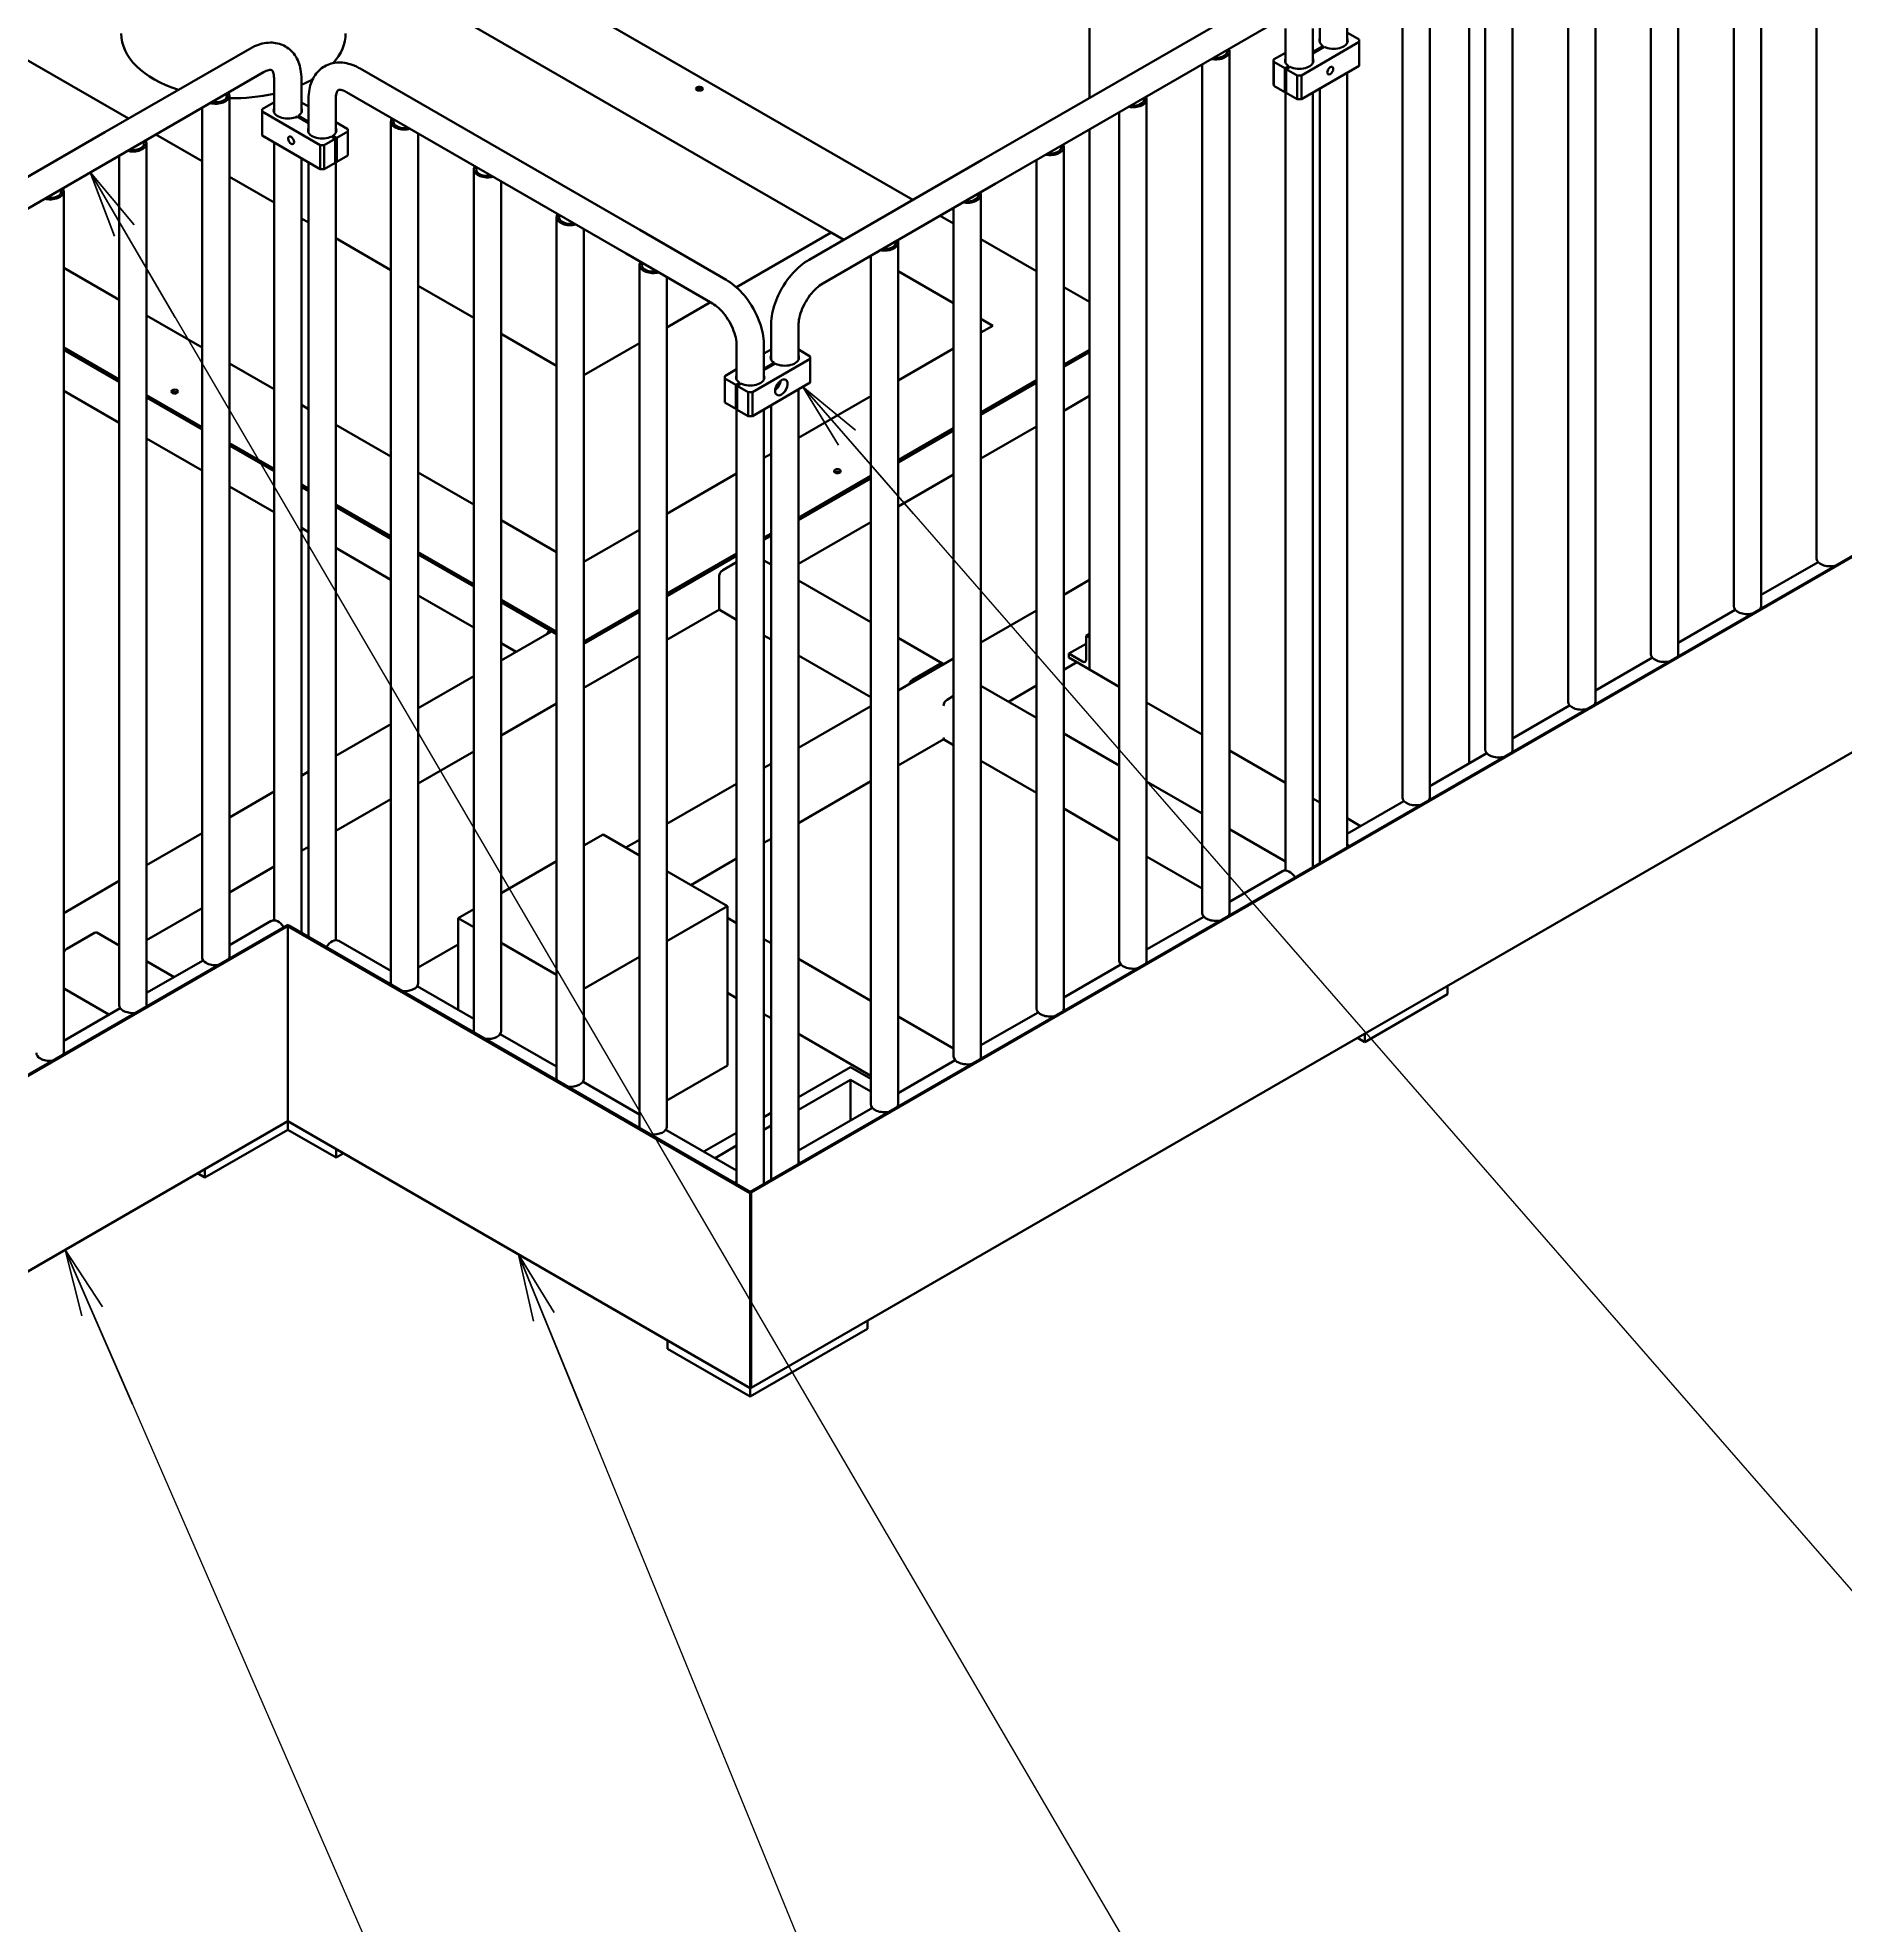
# Model space of a CAD drawing. Header units: millimetres. Extents: x -73083 to 81340, y -6859 to 6812.
# Drawn here: x -57707 to -55858, y -3440 to -1510 of the extents above; entities that cross this region are included whole.
import ezdxf

# ---------------------------------------------------------------- set-up
doc = ezdxf.new("R2010")
doc.units = ezdxf.units.MM
doc.layers.add('word_dim', color=253, linetype='Continuous')
doc.styles.get("Standard").update_dxf_attribs({"font": 'romans.shx', "bigfont": 'bigfont.shx'})
doc.dimstyles.new('STANDARD 1-23', dxfattribs={"dimscale": 23, "dimtxt": 3.5, "dimasz": 3, "dimexe": 1, "dimexo": 0, "dimgap": 1, "dimtad": 3, "dimdsep": 46, "dimtxsty": 'Standard', "dimblk1": 'OPEN', "dimblk2": 'OPEN', "dimsah": 1, "dimcen": 0, "dimclrd": 256, "dimclre": 256, "dimclrt": 3, "dimazin": 2, "dimtfac": 1, "dimtmove": 0, "dimatfit": 3, "dimldrblk": 'OPEN', "dimfxl": 0, "dimtolj": 1, "dimtzin": 0, "dimlwd": 13, "dimlwe": 13, "dimarcsym": 0})

# ---------------------------------------------------------------- blocks, each defined once
blk = doc.blocks.new('A$C7FC73B9A')
at = {"color": 7, "lineweight": 35}
for p, q in [((2876.8, 3568.9), (1827.4, 4174.8)), ((3802.5, 4071), (3802.5, 3201.7)), ((3057.8, 3673.4), (3057.8, 4052.1)), ((3745.6, 4035.4), (3745.6, 3152.7)), ((3717.6, 4022), (3717.6, 3152.7)), ((3660.8, 3986.4), (3660.8, 3103.7)), ((3632.8, 3973), (3632.8, 3103.7)), ((1568.6, 3943.8), (2073.5, 3652.2)), ((3547.9, 3924.1), (3547.9, 3054.8)), ((3575.9, 3937.4), (3575.9, 3054.8)), ((3491.1, 3888.4), (3491.1, 3005.8)), ((3463.1, 3875.1), (3463.1, 3005.8)), ((3378.2, 3826.1), (3378.2, 2956.8)), ((3406.2, 3839.4), (3406.2, 2956.8)), ((3446.7, 2991.6), (3446.7, 3827.6)), ((2793.3, 3535.5), (2295.9, 3822.7)), ((3233.7, 3774.9), (2947.3, 3609.6)), ((2961.3, 3585.3), (3247.7, 3750.7)), ((3293.8, 3729.9), (3293.8, 3764.9)), ((3321.8, 3729.9), (3321.8, 3764.9)), ((3258.5, 3709.7), (3258.5, 3744.4)), ((3334, 3730.9), (3274.8, 3696.5)), ((3286.5, 3709.1), (3286.5, 3744.4)), ((3334, 3730.9), (3334, 3706.4)), ((2197.7, 3723.9), (2049.2, 3638.2)), ((3173.2, 3707.7), (3173.2, 2838.4)), ((3201.2, 3721), (3201.2, 2838.4)), ((3246.4, 3712.7), (3246.4, 3688.3)), ((3246.5, 3685.8), (3246.5, 3710.3)), ((2211.7, 3699.7), (2063.2, 3613.9)), ((2222.6, 3658.5), (2222.6, 3693.4)), ((2250.6, 3658.5), (2250.6, 3693.4)), ((2310.7, 3703.5), (2597.1, 3538.2)), ((3257.8, 3679.3), (3257.8, 3703.8)), ((3259.2, 3703), (3259.2, 3678.5)), ((3270.6, 3696.5), (3270.6, 3672)), ((3274.8, 3672), (3334, 3706.4)), ((3274.8, 3672), (3274.8, 3696.5)), ((3321.8, 2905.8), (3321.8, 3699.3)), ((2176.8, 3675.6), (2176.8, 2793)), ((2257.9, 3638), (2257.9, 3673)), ((2285.9, 3638.1), (2285.9, 3673)), ((2296.7, 3679.3), (2583.1, 3513.9)), ((3116.3, 3672), (3116.3, 2789.4)), ((3258.5, 2881.9), (3258.5, 3679.7)), ((3286.5, 2885.4), (3286.5, 3678.8)), ((3293.8, 2889.6), (3293.8, 3683)), ((2148.8, 3663.3), (2148.8, 2793)), ((2210.4, 3634.9), (2210.4, 3659.4)), ((2269.8, 3625.1), (2210.4, 3659.4)), ((3088.3, 3658.7), (3088.3, 2789.4)), ((1762.9, 3472.8), (2049.2, 3638.2)), ((2101.5, 3636), (2148.8, 3608.8)), ((2210.4, 3634.9), (2269.8, 3600.6)), ((2285.3, 3607.1), (2285.3, 3631.6)), ((2286.8, 3632.5), (2286.8, 3608)), ((2298.1, 3639), (2298.1, 3614.5)), ((2342.3, 3649.1), (2342.3, 2766.4)), ((2370.3, 3636.8), (2370.3, 2766.4)), ((3057.8, 3087.8), (3057.8, 3641.1)), ((1776.9, 3448.6), (2063.2, 3613.9)), ((2063.9, 3614.3), (2063.9, 2744)), ((2091.9, 3626.6), (2091.9, 2744)), ((2222.6, 2830.9), (2222.6, 3627.9)), ((2250.6, 2818.2), (2250.6, 3611.7)), ((2269.8, 3625.1), (2269.8, 3600.6)), ((2274, 3600.6), (2274, 3625.1)), ((3031.5, 3623), (3031.5, 2740.4)), ((2176.8, 3592.6), (2222.6, 3566.2)), ((2257.9, 2813.9), (2257.9, 3607.5)), ((2285.9, 2810.5), (2285.9, 3608.4)), ((2427.2, 3600.1), (2427.2, 2717.4)), ((2770.5, 3507.5), (2947.3, 3609.6)), ((3003.5, 3609.7), (3003.5, 2740.4)), ((2007.1, 3577.6), (2007.1, 2695)), ((2455.2, 3587.8), (2455.2, 2717.4)), ((2784.5, 3483.3), (2961.3, 3585.3)), ((2946.6, 3574.1), (2946.6, 2691.4)), ((2918.6, 3560.7), (2918.6, 2691.4)), ((2512, 3551.1), (2512, 2668.5)), ((2540, 3538.8), (2540, 2668.5)), ((2685.5, 3487.1), (2597.1, 3538.2)), ((2793.3, 3535.5), (2696.1, 3479.4)), ((2285.9, 3529.6), (2342.3, 3497)), ((2861.7, 3525.1), (2861.7, 2642.4)), ((3003.5, 3495.8), (2946.6, 3528.6)), ((2007.1, 3499.5), (2063.9, 3466.7)), ((2671.5, 3462.9), (2583.1, 3513.9)), ((2596.9, 3502.1), (2596.9, 2619.5)), ((2833.8, 3511.7), (2833.7, 2642.4)), ((2918.6, 3463.1), (2861.7, 3496)), ((2370.3, 3480.9), (2427.2, 3448)), ((2624.9, 3489.8), (2624.9, 2619.5)), ((3057.8, 3464.4), (3031.5, 3479.6)), ((2669.5, 3464.1), (2624.9, 3438.3)), ((2091.9, 3450.5), (2148.8, 3417.7)), ((2731.7, 3405.4), (2731.7, 3440.3)), ((2759.7, 3405.3), (2759.7, 3440.3)), ((2007.1, 3417.9), (2063.9, 3385.1)), ((2455.2, 3431.9), (2512, 3399)), ((2596.9, 3422.1), (2540, 3389.3)), ((2696.3, 3384.9), (2696.3, 3419.9)), ((2724.3, 3384.9), (2724.3, 3419.9)), ((2007.1, 3415.4), (2063.9, 3382.6)), ((2176.8, 3401.5), (2222.6, 3375.1)), ((2771.8, 3406.3), (2712.5, 3372)), ((2771.8, 3406.3), (2771.8, 3381.8)), ((2918.6, 3416.8), (2861.7, 3384)), ((3057.8, 3415.5), (3031.5, 3400.3)), ((3057.8, 3413.1), (3031.5, 3397.9)), ((2684.2, 3361.4), (2684.2, 3385.9)), ((2695.5, 3354.9), (2695.5, 3379.4)), ((2712.5, 3347.5), (2771.8, 3381.8)), ((3003.5, 3384.2), (2946.6, 3351.3)), ((3003.5, 3381.7), (2946.6, 3348.9)), ((2007.1, 3373.5), (2063.9, 3340.7)), ((2091.9, 3368.9), (2148.8, 3336.1)), ((2091.9, 3366.4), (2148.8, 3333.6)), ((2696.9, 3378.5), (2696.9, 3354)), ((2708.2, 3372), (2708.2, 3347.5)), ((2712.5, 3347.5), (2712.5, 3372)), ((2759.7, 2581.2), (2759.7, 3374.8)), ((2833.7, 3367.8), (2759.7, 3325.1)), ((3031.5, 3352.9), (3057.8, 3368.1)), ((2696.3, 2560.8), (2696.3, 3355.3)), ((2710.3, 2552.7), (4089.2, 3348.8)), ((2711.4, 2552.1), (4090.2, 3348.2)), ((2724.3, 2560.8), (2724.3, 3354.4)), ((2731.7, 2565.1), (2731.7, 3358.6)), ((2091.9, 3324.5), (2148.8, 3291.7)), ((2285.9, 3338.5), (2342.3, 3306)), ((2918.6, 3335.2), (2861.7, 3302.3)), ((2918.6, 3332.7), (2861.7, 3299.9)), ((2946.6, 3303.9), (3003.5, 3336.7)), ((2176.8, 3319.9), (2222.6, 3293.5)), ((2176.8, 3317.5), (2222.6, 3291)), ((2370.3, 3289.8), (2427.2, 3257)), ((2696.3, 3288.5), (2624.9, 3247.2)), ((2833.7, 3286.2), (2759.7, 3243.4)), ((2833.7, 3283.7), (2759.7, 3241)), ((2861.7, 3254.9), (2918.6, 3287.8)), ((2176.8, 3275.5), (2222.6, 3249.1)), ((2285.9, 3256.9), (2342.3, 3224.3)), ((2285.9, 3254.4), (2342.3, 3221.9)), ((2455.2, 3240.8), (2512, 3208)), ((2596.9, 3231.1), (2540, 3198.2)), ((2759.7, 3196), (2833.7, 3238.8)), ((2285.9, 3212.5), (2342.3, 3179.9)), ((2370.3, 3208.1), (2427.2, 3175.3)), ((2370.3, 3205.7), (2427.2, 3172.9)), ((2696.3, 3206.8), (2624.9, 3165.6)), ((2696.3, 3204.4), (2624.9, 3163.1)), ((3745.6, 3164.2), (3804.1, 3198)), ((2678.5, 3183.5), (2678.5, 3150.8)), ((2759.7, 3179.2), (2833.7, 3136.4)), ((3057.8, 3179.6), (3031.5, 3164.4)), ((2370.3, 3163.8), (2427.2, 3131)), ((2455.2, 3159.2), (2512, 3126.3)), ((2455.2, 3156.7), (2512, 3123.9)), ((2596.9, 3149.4), (2540, 3116.6)), ((2624.9, 3118.2), (2678.8, 3149.3)), ((4090.2, 3148.2), (2711.4, 2352.1)), ((3003.5, 3148.2), (2946.6, 3115.4)), ((3660.8, 3115.2), (3719.2, 3149)), ((2596.9, 3147), (2540, 3114.2)), ((2455.2, 3097.1), (2506.8, 3126.9)), ((2861.7, 3120.2), (2907.3, 3093.9)), ((3054.2, 3114.3), (3036.6, 3104.1)), ((3054.2, 3122.5), (3054.2, 3098)), ((3057.8, 3120.5), (3057.8, 3087.8)), ((2540, 3069.2), (2596.9, 3102)), ((2759.7, 3102.3), (2833.7, 3059.5)), ((2918.6, 3099.2), (2861.7, 3066.4)), ((2904.8, 3093.7), (2876.5, 3077.3)), ((3036.6, 3100.1), (3057.8, 3087.8)), ((3575.9, 3066.2), (3634.4, 3100)), ((2370.3, 3048.1), (2427.2, 3080.9)), ((2946.6, 3071.2), (3003.5, 3038.4)), ((3003.5, 3071.4), (2974.9, 3054.9)), ((3088.3, 3070.2), (3057.8, 3087.8)), ((2455.2, 3020.2), (2512, 3053)), ((3173.2, 3021.2), (3116.3, 3054)), ((3491.1, 3017.2), (3549.5, 3051)), ((2285.9, 2999.3), (2342.3, 3031.9)), ((2833.7, 3050.3), (2759.7, 3007.5)), ((2908.6, 3016.6), (2861.7, 2989.6)), ((3031.5, 3022.2), (3088.3, 2989.4)), ((2370.3, 2971.2), (2427.2, 3004)), ((2946.6, 2994.4), (3003.5, 2961.5)), ((3258.5, 2971.9), (3201.2, 3005)), ((3406.2, 2968.3), (3464.7, 3002)), ((2833.7, 2973.4), (2759.7, 2930.6)), ((2176.8, 2936.3), (2222.6, 2962.8)), ((2285.9, 2922.5), (2342.3, 2955)), ((2696.3, 2970.9), (2624.9, 2929.7)), ((3116.3, 2973.2), (3173.2, 2940.4)), ((3031.5, 2945.4), (3088.3, 2912.5)), ((3321.8, 2919.5), (3379.8, 2953)), ((2091.9, 2887.3), (2148.8, 2920.1)), ((2559.6, 2918.9), (2540, 2907.6)), ((2559.6, 2918.9), (2596.9, 2897.4)), ((3201.2, 2924.3), (3258.5, 2891.2)), ((3116.3, 2896.4), (3173.2, 2863.6)), ((2176.8, 2859.4), (2222.6, 2885.9)), ((2512, 2891.4), (2455.2, 2858.6)), ((2624.9, 2881.2), (2686.9, 2845.4)), ((2696.3, 2894.1), (2649.5, 2867)), ((3201.2, 2849.9), (3255.6, 2881.3)), ((2007.1, 2838.3), (2063.9, 2871.2)), ((2091.9, 2810.5), (2148.8, 2843.3)), ((2624.9, 2809.6), (2686.9, 2845.4)), ((2686.9, 2682.1), (2686.9, 2845.4)), ((2236.6, 2826.3), (1741.6, 2540.5)), ((2237.6, 2825.6), (1742.7, 2539.9)), ((2219.7, 2830.3), (2176.8, 2805.5)), ((2236.6, 2625), (2236.6, 2825)), ((2710.3, 2551.5), (2236.6, 2825)), ((2711.4, 2552.1), (2237.6, 2825.6)), ((2411.1, 2739.2), (2411.1, 2833.2)), ((3116.3, 2800.9), (3174.8, 2834.6)), ((2038.6, 2818.1), (2010.3, 2801.8)), ((2041.1, 2818.4), (2063.9, 2805.2)), ((2342.3, 2779), (2288.8, 2809.8)), ((2411.1, 2806.3), (2370.3, 2782.7)), ((2512, 2774.9), (2455.2, 2807.7)), ((2149.8, 2789.9), (2091.9, 2756.5)), ((2091.9, 2789), (2120.1, 2772.8)), ((2540, 2760.6), (2596.9, 2793.4)), ((2759.7, 2791.3), (2833.7, 2748.5)), ((3031.5, 2751.9), (3089.9, 2785.6)), ((2427.2, 2730), (2369.3, 2763.4)), ((2007.8, 2760.7), (2053.5, 2734.3)), ((3424.5, 2755.2), (3339.7, 2706.2)), ((2064.9, 2740.9), (2007.1, 2707.5)), ((2861.7, 2732.4), (2918.6, 2699.6)), ((2946.6, 2702.9), (3005.1, 2736.6)), ((2512, 2681), (2454.1, 2714.4)), ((2759.7, 2714.5), (2833.7, 2671.7)), ((2861.7, 2653.9), (2920.2, 2687.7)), ((2596.9, 2632), (2539, 2665.4)), ((2624.9, 2646.3), (2686.9, 2682.1)), ((2812.9, 2680.5), (2759.7, 2649.8)), ((2812.9, 2667.5), (2759.7, 2636.7)), ((2812.9, 2680.5), (2833.7, 2668.5)), ((2812.9, 2625.7), (2812.9, 2667.5)), ((2812.9, 2667.5), (2833.7, 2655.4)), ((2759.7, 2595), (2835.4, 2638.7)), ((1742.7, 2339.8), (2236.6, 2625)), ((2236.6, 2616.4), (2151.7, 2567.4)), ((2236.6, 2625), (2710.3, 2351.5)), ((2286.1, 2587.9), (2236.6, 2616.4)), ((2696.3, 2574.6), (2623.9, 2616.4)), ((2696.3, 2613.2), (2662.8, 2593.9)), ((2696.3, 2600.2), (2674.2, 2587.4)), ((2710.3, 2551.5), (2710.3, 2351.5)), ((2711.4, 2552.1), (2711.4, 2352.1)), ((2711.4, 2552.1), (2711.4, 2352.1)), ((2830.5, 2412.3), (2710.3, 2342.9)), ((2710.3, 2342.9), (2625.5, 2391.9))]:
    blk.add_line(p, q, dxfattribs=at)
at = {"color": 7, "lineweight": 35, "ltscale": 0.302477}
blk.add_line((3286.5, 3720.5), (3296.9, 3726.6), dxfattribs=at)
at = {"color": 7, "lineweight": 35, "ltscale": 0.040988}
blk.add_line((3296.9, 3724.9), (3296.9, 3726.6), dxfattribs=at)
at = {"color": 7, "lineweight": 35, "ltscale": 0.327245}
for p, q in [((3322.6, 3739.9), (3334, 3733.4)), ((3257.8, 3703.8), (3246.5, 3710.3)), ((3246.5, 3685.8), (3257.8, 3679.3)), ((3259.2, 3678.5), (3270.6, 3672))]:
    blk.add_line(p, q, dxfattribs=at)
at = {"color": 7, "lineweight": 35, "ltscale": 0.061238}
for p, q in [((3334, 3733.4), (3334, 3730.9)), ((3246.5, 3710.3), (3246.4, 3712.7)), ((3246.4, 3688.3), (3246.5, 3685.8))]:
    blk.add_line(p, q, dxfattribs=at)
at = {"color": 7, "lineweight": 35, "ltscale": 0.347996}
blk.add_line((3246.4, 3712.7), (3258.5, 3719.7), dxfattribs=at)
at = {"color": 7, "lineweight": 35, "ltscale": 0.343546}
blk.add_line((3298.3, 3725.7), (3286.5, 3718.8), dxfattribs=at)
at = {"color": 7, "lineweight": 35, "ltscale": 0.112748}
for p, q in [((3257.8, 3703.8), (3261.7, 3706.1)), ((3263.1, 3705.2), (3259.2, 3703))]:
    blk.add_line(p, q, dxfattribs=at)
at = {"color": 7, "lineweight": 35, "ltscale": 0.327239}
blk.add_line((3270.6, 3696.5), (3259.2, 3703), dxfattribs=at)
at = {"color": 7, "lineweight": 35, "ltscale": 0.040985}
blk.add_line((3261.7, 3704.4), (3261.7, 3706.1), dxfattribs=at)
at = {"color": 7, "lineweight": 35, "ltscale": 0.106067}
for p, q in [((3274.8, 3696.5), (3270.6, 3696.5)), ((3270.6, 3672), (3274.8, 3672)), ((2269.8, 3600.6), (2274, 3600.6)), ((2712.5, 3372), (2708.2, 3372)), ((2708.2, 3347.5), (2712.5, 3347.5))]:
    blk.add_line(p, q, dxfattribs=at)
at = {"color": 7, "lineweight": 35, "ltscale": 0.212713}
for p, q in [((2250.6, 3668.9), (2257.9, 3664.6)), ((2250.6, 3274.8), (2257.9, 3270.6))]:
    blk.add_line(p, q, dxfattribs=at)
at = {"color": 7, "lineweight": 35, "ltscale": 0.041066}
blk.add_line((3257.8, 3679.3), (3259.2, 3680.1), dxfattribs=at)
at = {"color": 7, "lineweight": 35, "ltscale": 0.326597}
for p, q in [((2210.4, 3661.9), (2221.7, 3668.4)), ((2684.2, 3361.4), (2695.5, 3354.9))]:
    blk.add_line(p, q, dxfattribs=at)
at = {"color": 7, "lineweight": 35, "ltscale": 0.06124}
blk.add_line((2210.4, 3659.4), (2210.4, 3661.9), dxfattribs=at)
at = {"color": 7, "lineweight": 35, "ltscale": 0.024515}
blk.add_line((2222.6, 3667.9), (2221.7, 3668.4), dxfattribs=at)
at = {"color": 7, "lineweight": 35, "ltscale": 0.341994}
blk.add_line((2257.9, 3647.5), (2246.1, 3654.3), dxfattribs=at)
at = {"color": 7, "lineweight": 35, "ltscale": 0.040823}
for p, q in [((2247.5, 3653.5), (2247.5, 3655.1)), ((2282.9, 3633.1), (2282.9, 3634.7)), ((2734.8, 3400.4), (2734.8, 3402)), ((2699.4, 3380), (2699.4, 3381.6))]:
    blk.add_line(p, q, dxfattribs=at)
at = {"color": 7, "lineweight": 35, "ltscale": 0.30117}
blk.add_line((2247.5, 3655.1), (2257.9, 3649.1), dxfattribs=at)
at = {"color": 7, "lineweight": 35, "ltscale": 0.326599}
for p, q in [((2285.3, 3631.6), (2274, 3625.1)), ((2286.8, 3608), (2298.1, 3614.5)), ((2760.5, 3415.3), (2771.8, 3408.7)), ((2695.5, 3379.4), (2684.2, 3385.9)), ((2708.2, 3372), (2696.9, 3378.5)), ((2696.9, 3354), (2708.2, 3347.5))]:
    blk.add_line(p, q, dxfattribs=at)
at = {"color": 7, "lineweight": 35, "ltscale": 0.112971}
blk.add_line((2285.3, 3631.6), (2281.4, 3633.9), dxfattribs=at)
at = {"color": 7, "lineweight": 35, "ltscale": 0.112974}
for p, q in [((2282.9, 3634.7), (2286.8, 3632.5)), ((2695.5, 3379.4), (2699.4, 3381.6))]:
    blk.add_line(p, q, dxfattribs=at)
at = {"color": 7, "lineweight": 35, "ltscale": 0.350731}
blk.add_line((2285.9, 3648.5), (2298.1, 3641.4), dxfattribs=at)
at = {"color": 7, "lineweight": 35, "ltscale": 0.326596}
for p, q in [((2298.1, 3639), (2286.8, 3632.5)), ((2274, 3600.6), (2285.3, 3607.1))]:
    blk.add_line(p, q, dxfattribs=at)
at = {"color": 7, "lineweight": 35, "ltscale": 0.061237}
for p, q in [((2298.1, 3641.4), (2298.1, 3639)), ((2771.8, 3408.7), (2771.8, 3406.3)), ((2684.2, 3385.9), (2684.2, 3388.3))]:
    blk.add_line(p, q, dxfattribs=at)
at = {"color": 7, "lineweight": 35, "ltscale": 0.106064}
blk.add_line((2274, 3625.1), (2269.8, 3625.1), dxfattribs=at)
at = {"color": 7, "lineweight": 35, "ltscale": 0.040827}
blk.add_line((2285.3, 3608.8), (2286.8, 3608), dxfattribs=at)
at = {"color": 7, "lineweight": 35, "ltscale": 0.398064}
blk.add_line((2918.6, 3544.8), (2904.8, 3552.8), dxfattribs=at)
at = {"color": 7, "lineweight": 35, "ltscale": 0.21271}
blk.add_line((2250.6, 3550), (2257.9, 3545.7), dxfattribs=at)
at = {"color": 7, "lineweight": 35, "ltscale": 0.370688}
blk.add_line((2806.1, 3528.1), (2793.3, 3535.5), dxfattribs=at)
at = {"color": 7, "lineweight": 35, "ltscale": 0.349934}
blk.add_line((2958.7, 3440), (2946.6, 3447), dxfattribs=at)
at = {"color": 7, "lineweight": 35, "ltscale": 0.349941}
blk.add_line((2958.7, 3440), (2946.6, 3433), dxfattribs=at)
at = {"color": 7, "lineweight": 35, "ltscale": 0.211948}
blk.add_line((2724.3, 3411.5), (2731.7, 3415.8), dxfattribs=at)
at = {"color": 7, "lineweight": 35, "ltscale": 0.300784}
blk.add_line((2724.3, 3396), (2734.8, 3402), dxfattribs=at)
at = {"color": 7, "lineweight": 35, "ltscale": 0.341611}
blk.add_line((2736.2, 3401.2), (2724.3, 3394.4), dxfattribs=at)
at = {"color": 7, "lineweight": 35, "ltscale": 0.024899}
blk.add_line((2760.5, 3415.3), (2759.7, 3414.8), dxfattribs=at)
at = {"color": 7, "lineweight": 35, "ltscale": 0.351116}
blk.add_line((2684.2, 3388.3), (2696.3, 3395.4), dxfattribs=at)
at = {"color": 7, "lineweight": 35, "ltscale": 0.112975}
blk.add_line((2700.8, 3380.8), (2696.9, 3378.5), dxfattribs=at)
at = {"color": 7, "lineweight": 35, "ltscale": 0.212712}
for p, q in [((2250.6, 3358.9), (2257.9, 3354.7)), ((2250.6, 2902.1), (2257.9, 2906.3))]:
    blk.add_line(p, q, dxfattribs=at)
at = {"color": 7, "lineweight": 35, "ltscale": 0.040826}
blk.add_line((2695.5, 3354.9), (2696.9, 3355.7), dxfattribs=at)
at = {"color": 7, "lineweight": 35, "ltscale": 0.211932}
blk.add_line((2731.7, 3308.9), (2724.3, 3304.7), dxfattribs=at)
at = {"color": 7, "lineweight": 35, "ltscale": 0.212714}
for p, q in [((2250.6, 3277.3), (2257.9, 3273)), ((2250.6, 3232.9), (2257.9, 3228.7))]:
    blk.add_line(p, q, dxfattribs=at)
at = {"color": 7, "lineweight": 35, "ltscale": 0.211919}
for p, q in [((2731.7, 3227.2), (2724.3, 3223)), ((2731.7, 3224.8), (2724.3, 3220.6))]:
    blk.add_line(p, q, dxfattribs=at)
at = {"color": 7, "lineweight": 35, "ltscale": 0.412172}
blk.add_line((2696.3, 3197.9), (2682.1, 3189.6), dxfattribs=at)
at = {"color": 7, "lineweight": 35, "ltscale": 0.211917}
blk.add_line((2724.3, 3199.6), (2731.7, 3195.3), dxfattribs=at)
at = {"color": 7, "lineweight": 35, "ltscale": 0.484341}
blk.add_line((2679.6, 3148.5), (2696.3, 3138.9), dxfattribs=at)
at = {"color": 7, "lineweight": 35, "ltscale": 0.443181}
blk.add_line((2455.2, 3114.8), (2470.5, 3105.9), dxfattribs=at)
at = {"color": 7, "lineweight": 35, "ltscale": 0.211904}
blk.add_line((2724.3, 3122.7), (2731.7, 3118.5), dxfattribs=at)
at = {"color": 7, "lineweight": 35, "ltscale": 0.102064}
blk.add_line((3057.8, 3124.5), (3054.2, 3122.5), dxfattribs=at)
at = {"color": 7, "lineweight": 35, "ltscale": 0.102065}
blk.add_line((3057.8, 3120.5), (3054.2, 3122.5), dxfattribs=at)
at = {"color": 7, "lineweight": 35, "ltscale": 0.386681}
blk.add_line((3044.9, 3095.3), (3031.5, 3087.5), dxfattribs=at)
at = {"color": 7, "lineweight": 35, "ltscale": 0.408247}
blk.add_line((3050.7, 3096), (3036.6, 3104.1), dxfattribs=at)
at = {"color": 7, "lineweight": 35, "ltscale": 0.102063}
blk.add_line((3036.6, 3100.1), (3036.6, 3104.1), dxfattribs=at)
at = {"color": 7, "lineweight": 35, "ltscale": 0.194602}
blk.add_line((2918.6, 3060.8), (2911.9, 3056.9), dxfattribs=at)
at = {"color": 7, "lineweight": 35, "ltscale": 0.266756}
blk.add_line((2909.4, 3015.9), (2918.6, 3010.5), dxfattribs=at)
at = {"color": 7, "lineweight": 35, "ltscale": 0.212715}
blk.add_line((2250.6, 2978.9), (2257.9, 2983.2), dxfattribs=at)
at = {"color": 7, "lineweight": 35, "ltscale": 0.211883}
blk.add_line((2731.7, 2991.3), (2724.3, 2987.1), dxfattribs=at)
at = {"color": 7, "lineweight": 35, "ltscale": 0.212328}
blk.add_line((3293.8, 2951.5), (3286.5, 2955.8), dxfattribs=at)
at = {"color": 7, "lineweight": 35, "ltscale": 0.396033}
blk.add_line((3335.5, 2927.4), (3321.8, 2935.4), dxfattribs=at)
at = {"color": 7, "lineweight": 35, "ltscale": 0.403299}
blk.add_line((2596.9, 2913.5), (2582.9, 2905.4), dxfattribs=at)
at = {"color": 7, "lineweight": 35, "ltscale": 0.211876}
blk.add_line((2731.7, 2914.5), (2724.3, 2910.2), dxfattribs=at)
at = {"color": 7, "lineweight": 35, "ltscale": 0.463346}
for p in [(2427.2, 2842.4), (2427.2, 2823.9)]:
    blk.add_line(p, (2411.1, 2833.2), dxfattribs=at)
at = {"color": 7, "lineweight": 35, "ltscale": 0.030619}
for p, q in [((2237.6, 2825.6), (2236.6, 2826.3)), ((2236.6, 2825), (2237.6, 2825.6))]:
    blk.add_line(p, q, dxfattribs=at)
at = {"color": 7, "lineweight": 35, "ltscale": 0.272239}
for p, q in [((2686.9, 2833.3), (2696.3, 2827.9)), ((2686.9, 2756.5), (2696.3, 2751))]:
    blk.add_line(p, q, dxfattribs=at)
at = {"color": 7, "lineweight": 35, "ltscale": 0.211854}
blk.add_line((2724.3, 2811.7), (2731.7, 2807.5), dxfattribs=at)
at = {"color": 7, "lineweight": 35, "ltscale": 0.000841462}
blk.add_line((2007.1, 2761.5), (2007.1, 2761.5), dxfattribs=at)
at = {"color": 7, "lineweight": 35, "ltscale": 0.214191}
blk.add_line((3424.5, 2755.2), (3424.5, 2763.8), dxfattribs=at)
at = {"color": 7, "lineweight": 35, "ltscale": 0.211845}
blk.add_line((2724.3, 2734.9), (2731.7, 2730.6), dxfattribs=at)
at = {"color": 7, "lineweight": 35, "ltscale": 0.214194}
blk.add_line((3332.2, 2710.5), (3339.7, 2706.2), dxfattribs=at)
at = {"color": 7, "lineweight": 35, "ltscale": 0.214195}
blk.add_line((3339.7, 2706.2), (3339.7, 2714.8), dxfattribs=at)
at = {"color": 7, "lineweight": 35, "ltscale": 0.040138}
blk.add_line((2861.7, 2655.5), (2863.1, 2654.7), dxfattribs=at)
at = {"color": 7, "lineweight": 35, "ltscale": 0.211832}
blk.add_line((2731.7, 2633.6), (2724.3, 2629.4), dxfattribs=at)
at = {"color": 7, "lineweight": 35, "ltscale": 0.213874}
blk.add_line((2236.6, 2625), (2236.6, 2616.4), dxfattribs=at)
at = {"color": 7, "lineweight": 35, "ltscale": 0.211826}
blk.add_line((2731.7, 2620.6), (2724.3, 2616.3), dxfattribs=at)
at = {"color": 7, "lineweight": 35, "ltscale": 0.213869}
blk.add_line((2286.1, 2596.4), (2286.1, 2587.9), dxfattribs=at)
at = {"color": 7, "lineweight": 35, "ltscale": 0.213868}
blk.add_line((2293.5, 2592.1), (2286.1, 2587.9), dxfattribs=at)
at = {"color": 7, "lineweight": 35, "ltscale": 0.214137}
blk.add_line((2151.7, 2567.4), (2144.3, 2571.7), dxfattribs=at)
at = {"color": 7, "lineweight": 35, "ltscale": 0.214134}
blk.add_line((2151.7, 2576), (2151.7, 2567.4), dxfattribs=at)
at = {"color": 7, "lineweight": 35, "ltscale": 0.030616}
for p, q in [((2710.3, 2552.7), (2711.4, 2552.1)), ((2710.3, 2551.5), (2711.4, 2552.1)), ((2710.3, 2351.5), (2711.4, 2352.1))]:
    blk.add_line(p, q, dxfattribs=at)
at = {"color": 7, "lineweight": 35, "ltscale": 0.214036}
blk.add_line((2830.5, 2420.9), (2830.5, 2412.3), dxfattribs=at)
at = {"color": 7, "lineweight": 35, "ltscale": 0.213828}
blk.add_line((2625.5, 2400.4), (2625.5, 2391.9), dxfattribs=at)
at = {"color": 7, "lineweight": 35, "ltscale": 0.214044}
blk.add_line((2710.3, 2351.5), (2710.3, 2342.9), dxfattribs=at)
at = {"color": 7, "lineweight": 35}
for points in [[(2197.7, 3723.9), (2200, 3725.2), (2202.4, 3726.3), (2204.6, 3727.2), (2206.6, 3728), (2208.5, 3728.6), (2210.5, 3729.1), (2212.4, 3729.5), (2214.6, 3729.8), (2216.7, 3730), (2218.9, 3730.1), (2220.6, 3730.1), (2222.4, 3729.9), (2224.2, 3729.7), (2226.2, 3729.3), (2228, 3728.8), (2229.8, 3728.2), (2231, 3727.7), (2232.7, 3727), (2234.2, 3726.1)], [(2234.2, 3726.1), (2235.8, 3725.2), (2237.2, 3724.2), (2238.7, 3722.9), (2240.1, 3721.6), (2241.4, 3720.3), (2242.7, 3718.8), (2243.8, 3717.3), (2244.8, 3715.8), (2245.9, 3713.9), (2246.8, 3712), (2247.7, 3710), (2248.3, 3708.3), (2248.9, 3706.4), (2249.4, 3704.4), (2249.8, 3702.4), (2250.1, 3700.3), (2250.4, 3697.8), (2250.5, 3695.2), (2250.6, 3693.4)], [(2274.2, 3705.7), (2275.8, 3706.6), (2277.5, 3707.3), (2279.3, 3708), (2281.1, 3708.6), (2282.9, 3709), (2284.9, 3709.4), (2286.7, 3709.6), (2288.4, 3709.7), (2290.7, 3709.7), (2292.8, 3709.6), (2294.9, 3709.3), (2296.7, 3709), (2298.7, 3708.5), (2300.6, 3708), (2302.6, 3707.3), (2304.5, 3706.6), (2306.9, 3705.5), (2309.2, 3704.4), (2310.7, 3703.5)], [(2211.7, 3699.7), (2213.2, 3700.5), (2214.6, 3701.1), (2215.9, 3701.5), (2217.1, 3701.9), (2218.2, 3702.1), (2219, 3702.1), (2219.7, 3702.1), (2220.1, 3702), (2220.2, 3701.9)], [(2220.2, 3701.9), (2220.5, 3701.6), (2220.9, 3701.2), (2221.3, 3700.5), (2221.7, 3699.6), (2222, 3698.4), (2222.3, 3697.2), (2222.5, 3695.5), (2222.6, 3693.8), (2222.6, 3693.4)], [(2274.2, 3705.7), (2272.7, 3704.8), (2271.3, 3703.8), (2269.8, 3702.5), (2268.4, 3701.2), (2267, 3699.9), (2265.8, 3698.4), (2264.7, 3696.9), (2263.7, 3695.4), (2262.6, 3693.5), (2261.7, 3691.6), (2260.8, 3689.6), (2260.2, 3687.9), (2259.6, 3686), (2259.1, 3684), (2258.7, 3682), (2258.4, 3679.9), (2258.1, 3677.3), (2258, 3674.8), (2257.9, 3673)], [(2288.2, 3681.5), (2288, 3681.2), (2287.6, 3680.8), (2287.2, 3680.1), (2286.8, 3679.2), (2286.5, 3678), (2286.2, 3676.8), (2286, 3675.1), (2285.9, 3673.4), (2285.9, 3673)], [(2288.2, 3681.5), (2288.6, 3681.6), (2289.2, 3681.7), (2289.9, 3681.7), (2291, 3681.6), (2292.2, 3681.3), (2293.4, 3680.9), (2294.9, 3680.2), (2296.4, 3679.5), (2296.7, 3679.3)], [(2770.5, 3507.5), (2768.2, 3506.1), (2766, 3504.7), (2763.9, 3503.1), (2761.8, 3501.4), (2759.7, 3499.7), (2757.7, 3497.8), (2755.8, 3495.9), (2753.9, 3493.9), (2752.1, 3491.8), (2750.3, 3489.6), (2748.6, 3487.4), (2746.4, 3484.3), (2744.3, 3481.1), (2742.4, 3477.8), (2740.6, 3474.5), (2739, 3471.1), (2737.8, 3468.5), (2736.8, 3465.9), (2735.8, 3463.3), (2734.9, 3460.6), (2734.2, 3458), (2733.5, 3455.3), (2732.9, 3452.6), (2732.5, 3450), (2732.1, 3447.3), (2731.8, 3444.8), (2731.7, 3442.1), (2731.7, 3440.3)], [(2685.5, 3487.1), (2687.8, 3485.7), (2690, 3484.3), (2692.1, 3482.7), (2694.2, 3481), (2696.3, 3479.3), (2698.3, 3477.4), (2700.2, 3475.5), (2702.1, 3473.4), (2703.9, 3471.4), (2705.7, 3469.2), (2707.4, 3466.9), (2709.6, 3463.9), (2711.7, 3460.7), (2713.6, 3457.4), (2715.4, 3454.1), (2717, 3450.7), (2718.2, 3448.1), (2719.2, 3445.5), (2720.2, 3442.9), (2721.1, 3440.2), (2721.8, 3437.6), (2722.5, 3434.9), (2723.1, 3432.2), (2723.6, 3429.6), (2723.9, 3426.9), (2724.2, 3424.3), (2724.3, 3421.7), (2724.3, 3419.9)], [(2784.5, 3483.3), (2782.9, 3482.3), (2781.3, 3481.2), (2779.7, 3479.9), (2778, 3478.4), (2776.3, 3476.8), (2774.7, 3475.1), (2773, 3473.2), (2771.4, 3471.2), (2769.9, 3469.1), (2768.5, 3466.9), (2767.1, 3464.7), (2765.8, 3462.4), (2764.7, 3460), (2763.6, 3457.6), (2762.7, 3455.3), (2761.9, 3452.9), (2761.2, 3450.6), (2760.6, 3448.4), (2760.2, 3446.2), (2759.9, 3444.1), (2759.7, 3442.2), (2759.7, 3440.3)], [(2671.5, 3462.9), (2673.1, 3461.9), (2674.7, 3460.8), (2676.3, 3459.5), (2678, 3458), (2679.7, 3456.4), (2681.4, 3454.7), (2683, 3452.8), (2684.6, 3450.8), (2686.1, 3448.7), (2687.5, 3446.5), (2688.9, 3444.3), (2690.2, 3441.9), (2691.3, 3439.6), (2692.4, 3437.2), (2693.3, 3434.9), (2694.1, 3432.5), (2694.8, 3430.2), (2695.4, 3428), (2695.8, 3425.8), (2696.1, 3423.7), (2696.3, 3421.8), (2696.3, 3419.9)]]:
    blk.add_lwpolyline(points, dxfattribs=at)
for centre, major_axis, ratio, start_param, end_param in [((2180.9, 3739.6), (-115, 0), 0.577347, 6.283145, 7.342973), ((2180.9, 3739.6), (-115, 0), 0.577347, 2.662895, 3.141553), ((3307.8, 3732.1), (14.5, 0), 0.577346, 2.878463, 3.141555), ((3307.8, 3732.1), (14.5, 0), 0.577346, 3.141555, 3.861926), ((3307.8, 3732.1), (14.5, 0), 0.577346, 3.999967, 6.283147), ((3307.8, 3732.1), (14.5, 0), 0.577346, 6.283147, 6.546309), ((3187.2, 3721), (14, 0), 0.577346, 4.404865, 6.283181), ((3187.2, 3721), (11.5, 0), 0.577346, 4.521178, 6.283181), ((3187.2, 3721), (11.5, 0), 0.577346, 6.283181, 6.47423), ((3187.2, 3721), (14, 0), 0.577346, 6.283181, 6.590704), ((3272.6, 3711.6), (14.5, 0), 0.577346, 2.918359, 3.141555), ((3272.6, 3711.6), (14.5, 0), 0.577346, 3.141555, 3.861926), ((3272.6, 3711.6), (14.5, 0), 0.577346, 3.999967, 6.283147), ((3272.6, 3711.6), (14.5, 0), 0.577346, 6.283147, 6.581315), ((2180.9, 3739.6), (-115, 0), 0.577347, 2.221373, 2.355501), ((3304.4, 3701.4), (2.16, 3.76), 0.575064, 0.000039, 3.141632), ((3304.4, 3701.4), (2.16, 3.76), 0.575064, 3.141632, 3.925015), ((3304.4, 3701.4), (2.16, 3.76), 0.575064, 3.925015, 6.283224), ((2162.8, 3675.6), (14, 0), 0.57735, 4.304399, 6.283178), ((2162.8, 3675.6), (11.5, 0), 0.57735, 4.392227, 6.283178), ((2162.8, 3675.6), (11.5, 0), 0.57735, 6.283178, 6.603336), ((2162.8, 3675.6), (14, 0), 0.57735, 6.283178, 6.691164), ((2180.9, 3739.6), (-115, 0), 0.577347, 1.534738, 1.941386), ((2658.2, 3682.9), (-3.5, 0), 0.577347, 4.997783, 6.283204), ((2658.2, 3682.9), (-3.5, 0), 0.577347, 0.000018, 3.141611), ((2658.2, 3680.4), (-3.5, 0), 0.577347, 4.997783, 5.632429), ((2658.2, 3682.9), (-3.5, 0), 0.577347, 3.141611, 4.997783), ((2658.2, 3680.4), (-3.5, 0), 0.577347, 3.792632, 4.997783), ((3102.3, 3672), (14, 0), 0.577346, 4.404865, 6.283181), ((3102.3, 3672), (11.5, 0), 0.577346, 4.521178, 6.283181), ((3102.3, 3672), (11.5, 0), 0.577346, 6.283181, 6.47423), ((3102.3, 3672), (14, 0), 0.577346, 6.283181, 6.590704), ((2236.6, 3660.6), (14.5, 0), 0.57735, 2.878461, 3.141633), ((2236.6, 3660.6), (14.5, 0), 0.57735, 3.141633, 5.428767), ((2236.6, 3660.6), (14.5, 0), 0.57735, 5.566808, 6.283225), ((2236.6, 3660.6), (14.5, 0), 0.57735, 0.00004, 0.263142), ((2356.3, 3649.1), (14, 0), 0.57735, 2.733604, 3.141586), ((2356.3, 3649.1), (11.5, 0), 0.57735, 2.821433, 3.141586), ((2240.1, 3630), (2.17, -3.76), 0.577351, 3.141593, 5.497788), ((2240.1, 3630), (2.17, -3.76), 0.577351, 0.000001, 3.141593), ((2271.9, 3640.2), (14.5, 0), 0.57735, 2.874955, 3.141633), ((2271.9, 3640.2), (14.5, 0), 0.57735, 3.141633, 5.428767), ((2271.9, 3640.2), (14.5, 0), 0.57735, 5.566808, 6.283225), ((2271.9, 3640.2), (14.5, 0), 0.57735, 0.00004, 0.259609), ((2356.3, 3649.1), (14, 0), 0.57735, 3.141586, 5.120361), ((2356.3, 3649.1), (11.5, 0), 0.57735, 3.141586, 5.032531), ((2077.9, 3626.6), (14, 0), 0.57735, 4.304399, 6.283178), ((2077.9, 3626.6), (11.5, 0), 0.57735, 4.392227, 6.283178), ((2077.9, 3626.6), (11.5, 0), 0.57735, 6.283178, 6.603336), ((2077.9, 3626.6), (14, 0), 0.57735, 6.283178, 6.691164), ((2240.1, 3630), (2.17, -3.76), 0.577351, 5.497788, 6.283186), ((3017.5, 3623), (14, 0), 0.577346, 4.404865, 6.283181), ((3017.5, 3623), (11.5, 0), 0.577346, 4.521178, 6.283181), ((3017.5, 3623), (11.5, 0), 0.577346, 6.283181, 6.47423), ((3017.5, 3623), (14, 0), 0.577346, 6.283181, 6.590704), ((2441.2, 3600.1), (14, 0), 0.57735, 2.733604, 3.141586), ((2441.2, 3600.1), (14, 0), 0.57735, 3.141586, 5.120361), ((2441.2, 3600.1), (11.5, 0), 0.57735, 2.821433, 3.141586), ((2441.2, 3600.1), (11.5, 0), 0.57735, 3.141586, 5.032531), ((1993.1, 3577.6), (14, 0), 0.57735, 4.304399, 6.283178), ((1993.1, 3577.6), (11.5, 0), 0.57735, 4.392227, 6.283178), ((1993.1, 3577.6), (11.5, 0), 0.57735, 6.283178, 6.603336), ((1993.1, 3577.6), (14, 0), 0.57735, 6.283178, 6.691164), ((2932.6, 3574.1), (14, 0), 0.577346, 4.404865, 6.283181), ((2932.6, 3574.1), (11.5, 0), 0.577346, 4.521178, 6.283181), ((2932.6, 3574.1), (11.5, 0), 0.577346, 6.283181, 6.47423), ((2932.6, 3574.1), (14, 0), 0.577346, 6.283181, 6.590704), ((2526, 3551.1), (14, 0), 0.57735, 2.733604, 3.141586), ((2526, 3551.1), (11.5, 0), 0.57735, 2.821433, 3.141586), ((2526, 3551.1), (14, 0), 0.57735, 3.141586, 5.120361), ((2526, 3551.1), (11.5, 0), 0.57735, 3.141586, 5.032531), ((2847.8, 3525.1), (14, 0), 0.577346, 4.404865, 6.283181), ((2847.8, 3525.1), (11.5, 0), 0.577346, 4.521178, 6.283181), ((2847.8, 3525.1), (11.5, 0), 0.577346, 6.283181, 6.47423), ((2847.8, 3525.1), (14, 0), 0.577346, 6.283181, 6.590704), ((2610.9, 3502.1), (14, 0), 0.57735, 2.733604, 3.141586), ((2610.9, 3502.1), (14, 0), 0.57735, 3.141586, 5.120361), ((2610.9, 3502.1), (11.5, 0), 0.57735, 2.821433, 3.141586), ((2610.9, 3502.1), (11.5, 0), 0.57735, 3.141586, 5.032531), ((2745.7, 3407.5), (14.5, 0), 0.57735, 2.881977, 3.141553), ((2745.7, 3407.5), (14.5, 0), 0.57735, 3.141553, 3.857971), ((2745.7, 3407.5), (14.5, 0), 0.57735, 3.996011, 6.283145), ((2745.7, 3407.5), (14.5, 0), 0.57735, 6.283145, 6.549817), ((2710.3, 3387.1), (14.5, 0), 0.57735, 2.878451, 3.141553), ((2710.3, 3387.1), (14.5, 0), 0.57735, 3.141553, 3.857971), ((2710.3, 3387.1), (14.5, 0), 0.57735, 3.996011, 6.283145), ((2710.3, 3387.1), (14.5, 0), 0.57735, 6.283145, 6.546317), ((2742.2, 3376.9), (4.5, 7.79), 0.57735, 6.283185, 9.424777), ((2735.1, 3381), (4.5, 7.79), 0.57735, 4.04545, 5.379453), ((2735.1, 3381), (2.75, 4.76), 0.57735, 4.426072, 4.998707), ((2742.2, 3376.9), (4.5, 7.79), 0.57735, 3.92699, 6.283185), ((2120.8, 3372.6), (-3.5, 0), 0.577347, 4.997783, 6.283204), ((2120.8, 3372.6), (-3.5, 0), 0.577347, 0.000018, 3.141611), ((2120.8, 3370.2), (-3.5, 0), 0.577347, 4.997783, 5.632429), ((2120.8, 3372.6), (-3.5, 0), 0.577347, 3.141611, 4.997783), ((2120.8, 3370.2), (-3.5, 0), 0.577347, 3.792632, 4.997783), ((2742.2, 3376.9), (4.5, 7.79), 0.57735, 3.141592, 3.92699), ((2799.6, 3291), (-3.5, 0), 0.577347, 4.997783, 6.283204), ((2799.6, 3291), (-3.5, 0), 0.577347, 0.000018, 3.141611), ((2799.6, 3288.5), (-3.5, 0), 0.577347, 4.997783, 5.632429), ((2799.6, 3291), (-3.5, 0), 0.577347, 3.141611, 4.997783), ((2799.6, 3288.5), (-3.5, 0), 0.577347, 3.792632, 4.997783), ((2682.1, 3185.5), (2.5, 4.33), 0.577349, 0.785396, 2.356193), ((3816.5, 3201.7), (-14, 0), 0.577346, 6.283181, 8.199609), ((2682.1, 3152.9), (2.5, 4.33), 0.577349, 2.356193, 3.141591), ((3731.6, 3152.7), (-14, 0), 0.577346, 6.283181, 8.199925), ((3731.6, 3152.7), (-14, 0), 0.577346, 2.796114, 3.141589), ((2505.3, 3124.3), (2.5, 4.33), 0.57735, 0.921579, 1.92953), ((2904.8, 3089.6), (2.5, 4.33), 0.577349, 6.283183, 7.068582), ((2904.8, 3089.6), (2.5, 4.33), 0.577349, 5.922125, 6.283183), ((3050.7, 3100.1), (-2.5, 4.33), 0.57735, 2.356196, 3.141595), ((3050.7, 3100.1), (-2.5, 4.33), 0.57735, 3.141595, 3.926993), ((3646.8, 3103.7), (-14, 0), 0.577346, 6.283181, 8.20024), ((3646.8, 3103.7), (-14, 0), 0.577346, 2.795798, 3.141589), ((2876.5, 3073.3), (2.5, 4.33), 0.577349, 0.785396, 1.931874), ((2911.9, 3052.8), (2.5, 4.33), 0.57735, 0.785395, 2.356191), ((3561.9, 3054.8), (-14, 0), 0.577346, 6.283181, 8.200556), ((3561.9, 3054.8), (-14, 0), 0.577346, 2.795482, 3.141589), ((2911.9, 3020.2), (2.5, 4.33), 0.57735, 2.356191, 3.141589), ((3477.1, 3005.8), (-14, 0), 0.577346, 6.283181, 8.200872), ((3477.1, 3005.8), (-14, 0), 0.577346, 2.795165, 3.141589), ((3392.2, 2956.8), (-14, 0), 0.577346, 6.283181, 8.201189), ((3392.2, 2956.8), (-14, 0), 0.577346, 2.794848, 3.141589), ((3317.7, 2901), (7, -12.1), 0.57735, 1.720988, 1.929128), ((3317.7, 2901), (5.75, -9.96), 0.57735, 1.753975, 1.827683), ((3262.6, 2869.2), (-7, 12.1), 0.57735, 4.862533, 6.283157), ((3187.2, 2838.4), (-14, 0), 0.577346, 6.283181, 8.201907), ((3187.2, 2838.4), (-14, 0), 0.577346, 2.794129, 3.141589), ((2226.7, 2818.1), (-7, 12.1), 0.577346, 4.862154, 6.283167), ((2010.3, 2797.7), (2.5, 4.33), 0.577349, 0.785396, 1.949055), ((2038.6, 2814), (2.5, 4.33), 0.577349, 6.283183, 7.068582), ((2281.8, 2797.7), (-7, -12.1), 0.577355, 3.141611, 4.563349), ((2162.8, 2793), (-14, 0), 0.57735, 6.283178, 7.068576), ((2162.8, 2793), (-14, 0), 0.57735, 0.785391, 1.73774), ((2162.8, 2793), (-14, 0), 0.57735, 2.974669, 3.141586), ((3102.3, 2789.4), (-14, 0), 0.577346, 6.283181, 8.202224), ((3102.3, 2789.4), (-14, 0), 0.577346, 2.793811, 3.141589), ((2010.3, 2765), (2.5, 4.33), 0.577349, 2.763987, 3.141591), ((2356.3, 2766.4), (-14, 0), 0.57735, 6.283178, 6.451539), ((2356.3, 2766.4), (-14, 0), 0.57735, 1.402704, 3.141586), ((2077.9, 2744), (-14, 0), 0.57735, 6.283178, 7.068576), ((2077.9, 2744), (-14, 0), 0.57735, 2.974587, 3.141586), ((2077.9, 2744), (-14, 0), 0.57735, 0.785391, 1.737822), ((3017.5, 2740.4), (-14, 0), 0.577346, 6.283181, 8.202541), ((3017.5, 2740.4), (-14, 0), 0.577346, 2.793493, 3.141589), ((2441.2, 2717.4), (-14, 0), 0.57735, 6.283178, 6.451353), ((2441.2, 2717.4), (-14, 0), 0.57735, 1.402874, 3.141586), ((1993.1, 2695), (-14, 0), 0.57735, 6.283178, 7.068576), ((1993.1, 2695), (-14, 0), 0.57735, 0.785391, 1.737904), ((1993.1, 2695), (-14, 0), 0.57735, 2.974505, 3.141586), ((2932.6, 2691.4), (-14, 0), 0.577346, 6.283181, 8.202858), ((2932.6, 2691.4), (-14, 0), 0.577346, 2.793175, 3.141589), ((2526, 2668.5), (-14, 0), 0.57735, 6.283178, 6.451263), ((2526, 2668.5), (-14, 0), 0.57735, 1.402779, 3.141586), ((2847.7, 2642.4), (-14, 0), 0.577346, 6.283181, 8.203176), ((2847.7, 2642.4), (-14, 0), 0.577346, 2.792857, 3.141589), ((2610.9, 2619.5), (-14, 0), 0.57735, 6.283178, 6.451172), ((2610.9, 2619.5), (-14, 0), 0.57735, 1.402725, 3.141586), ((2755.6, 2576.4), (7, -12.1), 0.57735, 1.720365, 1.929128), ((2755.6, 2576.4), (5.75, -9.96), 0.57735, 1.753211, 1.827683), ((2700.4, 2556), (7, 12.1), 0.577355, 1.212481, 1.421455), ((2700.4, 2556), (5.75, 9.96), 0.577355, 1.313929, 1.388605)]:
    blk.add_ellipse(centre, major_axis=major_axis, ratio=ratio, start_param=start_param, end_param=end_param, dxfattribs=at)
blk = doc.blocks.new('aa1')
for p, q in [((0, 0), (-1, 0)), ((-0.4, 0.067), (0, 0)), ((-0.4, -0.067), (0, 0))]:
    blk.add_line(p, q)
blk = doc.blocks.new('aa2')
blk.add_circle((0, 0), 1)
blk = doc.blocks.new('*D1045')
at = {"layer": 'DEFPOINTS', "color": 0, "linetype": 'Continuous', "ltscale": 2}
for p in [(-56923.2, -1867.4), (-55408, -3606.4), (-55408, -3606.4)]:
    blk.add_point(p, dxfattribs=at)
at = {"layer": 'word_dim', "linetype": 'Continuous', "lineweight": 13, "ltscale": 2}
blk.add_line((-56809.9, -1997.5), (-55521.4, -3476.3), dxfattribs=at)
at = {"layer": 'word_dim', "linetype": 'Continuous', "lineweight": 13, "ltscale": 2, "xscale": 172.5, "yscale": 172.5, "zscale": 172.5}
for name, p, rotation in [('aa1', (-56923.2, -1867.4), 131.066908427017), ('aa2', (-55408, -3606.4), 311.066908427017)]:
    blk.add_blockref(name, p, dxfattribs=dict(at, rotation=rotation))
at = {"layer": 'word_dim', "color": 3, "linetype": 'Continuous', "ltscale": 2, "insert": (-56165.6, -2736.9), "char_height": 0.000023, "attachment_point": 5, "rotation": 311.0669}
blk.add_mtext('\\A1;2306.44', dxfattribs=at)
blk = doc.blocks.new('_Open')
at = {"color": 0, "lineweight": -2}
for p, q in [((-1, 0.167), (0, 0)), ((-1, -0.167), (0, 0)), ((0, 0), (-1, 0))]:
    blk.add_line(p, q, dxfattribs=at)
blk = doc.blocks.new('*D1051')
at = {"layer": 'DEFPOINTS', "color": 0, "linetype": 'Continuous', "ltscale": 2}
for p in [(-57653, -1647.5), (-56285.4, -3986.4), (-56285.4, -3986.4)]:
    blk.add_point(p, dxfattribs=at)
at = {"layer": 'word_dim', "linetype": 'Continuous', "lineweight": 13, "ltscale": 2}
blk.add_line((-57565.9, -1796.4), (-56372.5, -3837.5), dxfattribs=at)
at = {"layer": 'word_dim', "linetype": 'Continuous', "lineweight": 13, "ltscale": 2, "xscale": 172.5, "yscale": 172.5, "zscale": 172.5}
for name, p, rotation in [('aa1', (-57653, -1647.5), 120.3152446757389), ('aa2', (-56285.4, -3986.4), 300.3152446757389)]:
    blk.add_blockref(name, p, dxfattribs=dict(at, rotation=rotation))
at = {"layer": 'word_dim', "color": 3, "linetype": 'Continuous', "ltscale": 2, "insert": (-56969.2, -2817), "char_height": 0.000023, "attachment_point": 5, "rotation": 300.3152}
blk.add_mtext('\\A1;2709.39', dxfattribs=at)
blk = doc.blocks.new('*D1060')
at = {"layer": 'DEFPOINTS', "color": 0, "linetype": 'Continuous', "ltscale": 2}
for p in [(-57214.5, -2756.1), (-56687.3, -4045), (-56687.3, -4045)]:
    blk.add_point(p, dxfattribs=at)
at = {"layer": 'word_dim', "linetype": 'Continuous', "lineweight": 13, "ltscale": 2}
blk.add_line((-57149.2, -2915.8), (-56752.6, -3885.4), dxfattribs=at)
at = {"layer": 'word_dim', "linetype": 'Continuous', "lineweight": 13, "ltscale": 2, "xscale": 172.5, "yscale": 172.5, "zscale": 172.5}
for name, p, rotation in [('aa1', (-57214.5, -2756.1), 112.2464031114173), ('aa2', (-56687.3, -4045), 292.2464031114172)]:
    blk.add_blockref(name, p, dxfattribs=dict(at, rotation=rotation))
at = {"layer": 'word_dim', "color": 3, "linetype": 'Continuous', "ltscale": 2, "insert": (-56950.9, -3400.6), "char_height": 0.000023, "attachment_point": 5, "rotation": 292.2464}
blk.add_mtext('\\A1;1392.53', dxfattribs=at)
blk = doc.blocks.new('*D1061')
at = {"layer": 'DEFPOINTS', "color": 0, "linetype": 'Continuous', "ltscale": 2}
for p in [(-57678.6, -2751.3), (-57109.8, -4058.5), (-57109.8, -4058.5)]:
    blk.add_point(p, dxfattribs=at)
at = {"layer": 'word_dim', "linetype": 'Continuous', "lineweight": 13, "ltscale": 2}
blk.add_line((-57609.8, -2909.5), (-57178.6, -3900.4), dxfattribs=at)
at = {"layer": 'word_dim', "linetype": 'Continuous', "lineweight": 13, "ltscale": 2, "xscale": 172.5, "yscale": 172.5, "zscale": 172.5}
for name, p, rotation in [('aa1', (-57678.6, -2751.3), 113.5153995064234), ('aa2', (-57109.8, -4058.5), 293.5153995064235)]:
    blk.add_blockref(name, p, dxfattribs=dict(at, rotation=rotation))
at = {"layer": 'word_dim', "color": 3, "linetype": 'Continuous', "ltscale": 2, "insert": (-57394.2, -3404.9), "char_height": 0.000023, "attachment_point": 5, "rotation": 293.5154}
blk.add_mtext('\\A1;1425.61', dxfattribs=at)

msp = doc.modelspace()

# ---------------------------------------------------------------- block references
at = {"layer": 'word_dim', "ltscale": 2}
msp.add_blockref('A$C7FC73B9A', (-59687.30853, -5244.75084), dxfattribs=at)

# ---------------------------------------------------------------- dimensions: what is measured, and where the dimension line sits
at = {"layer": 'word_dim', "color": 3, "linetype": 'Continuous', "ltscale": 2}
for p1, p2, picture, middle in [((-57652.97505, -1647.51641), (-56285.38984, -3986.42917), '*D1051', (-56969.18243, -2816.97278)), ((-56923.23051, -1867.43485), (-55408.03598, -3606.36134), '*D1045', (-56165.63324, -2736.89809)), ((-57678.61917, -2751.32415), (-57109.80653, -4058.54273), '*D1061', (-57394.21284, -3404.93343)), ((-57214.53589, -2756.13597), (-56687.33677, -4045.01313), '*D1060', (-56950.93632, -3400.57455))]:
    dim = msp.add_aligned_dim(p1=p1, p2=p2, distance=0, dimstyle='STANDARD 1-23', override={"dimtxt": 1e-06, "dimasz": 7.5, "dimgap": 0, "dimblk1": 'aa1', "dimblk2": 'aa2', "dimse1": 1, "dimse2": 1}, dxfattribs=at)
    dim.commit()
    dim.dimension.update_dxf_attribs({"geometry": picture, "text_midpoint": middle})

# ---------------------------------------------------------------- leaders
at = {"layer": 'word_dim', "linetype": 'Continuous', "ltscale": 2, "annotation_type": 0, "has_hookline": 1, "hookline_direction": 0, "text_width": 333.82857}
msp.add_leader([(-57906.56401, -2006.50039), (-57761.68767, -3991.15443), (-57692.68767, -3991.15443)], dimstyle='STANDARD 1-23', override={"dimtxt": 3, "dimgap": 1, "dimtad": 1}, dxfattribs=at)

doc.saveas('drawing.dxf')
